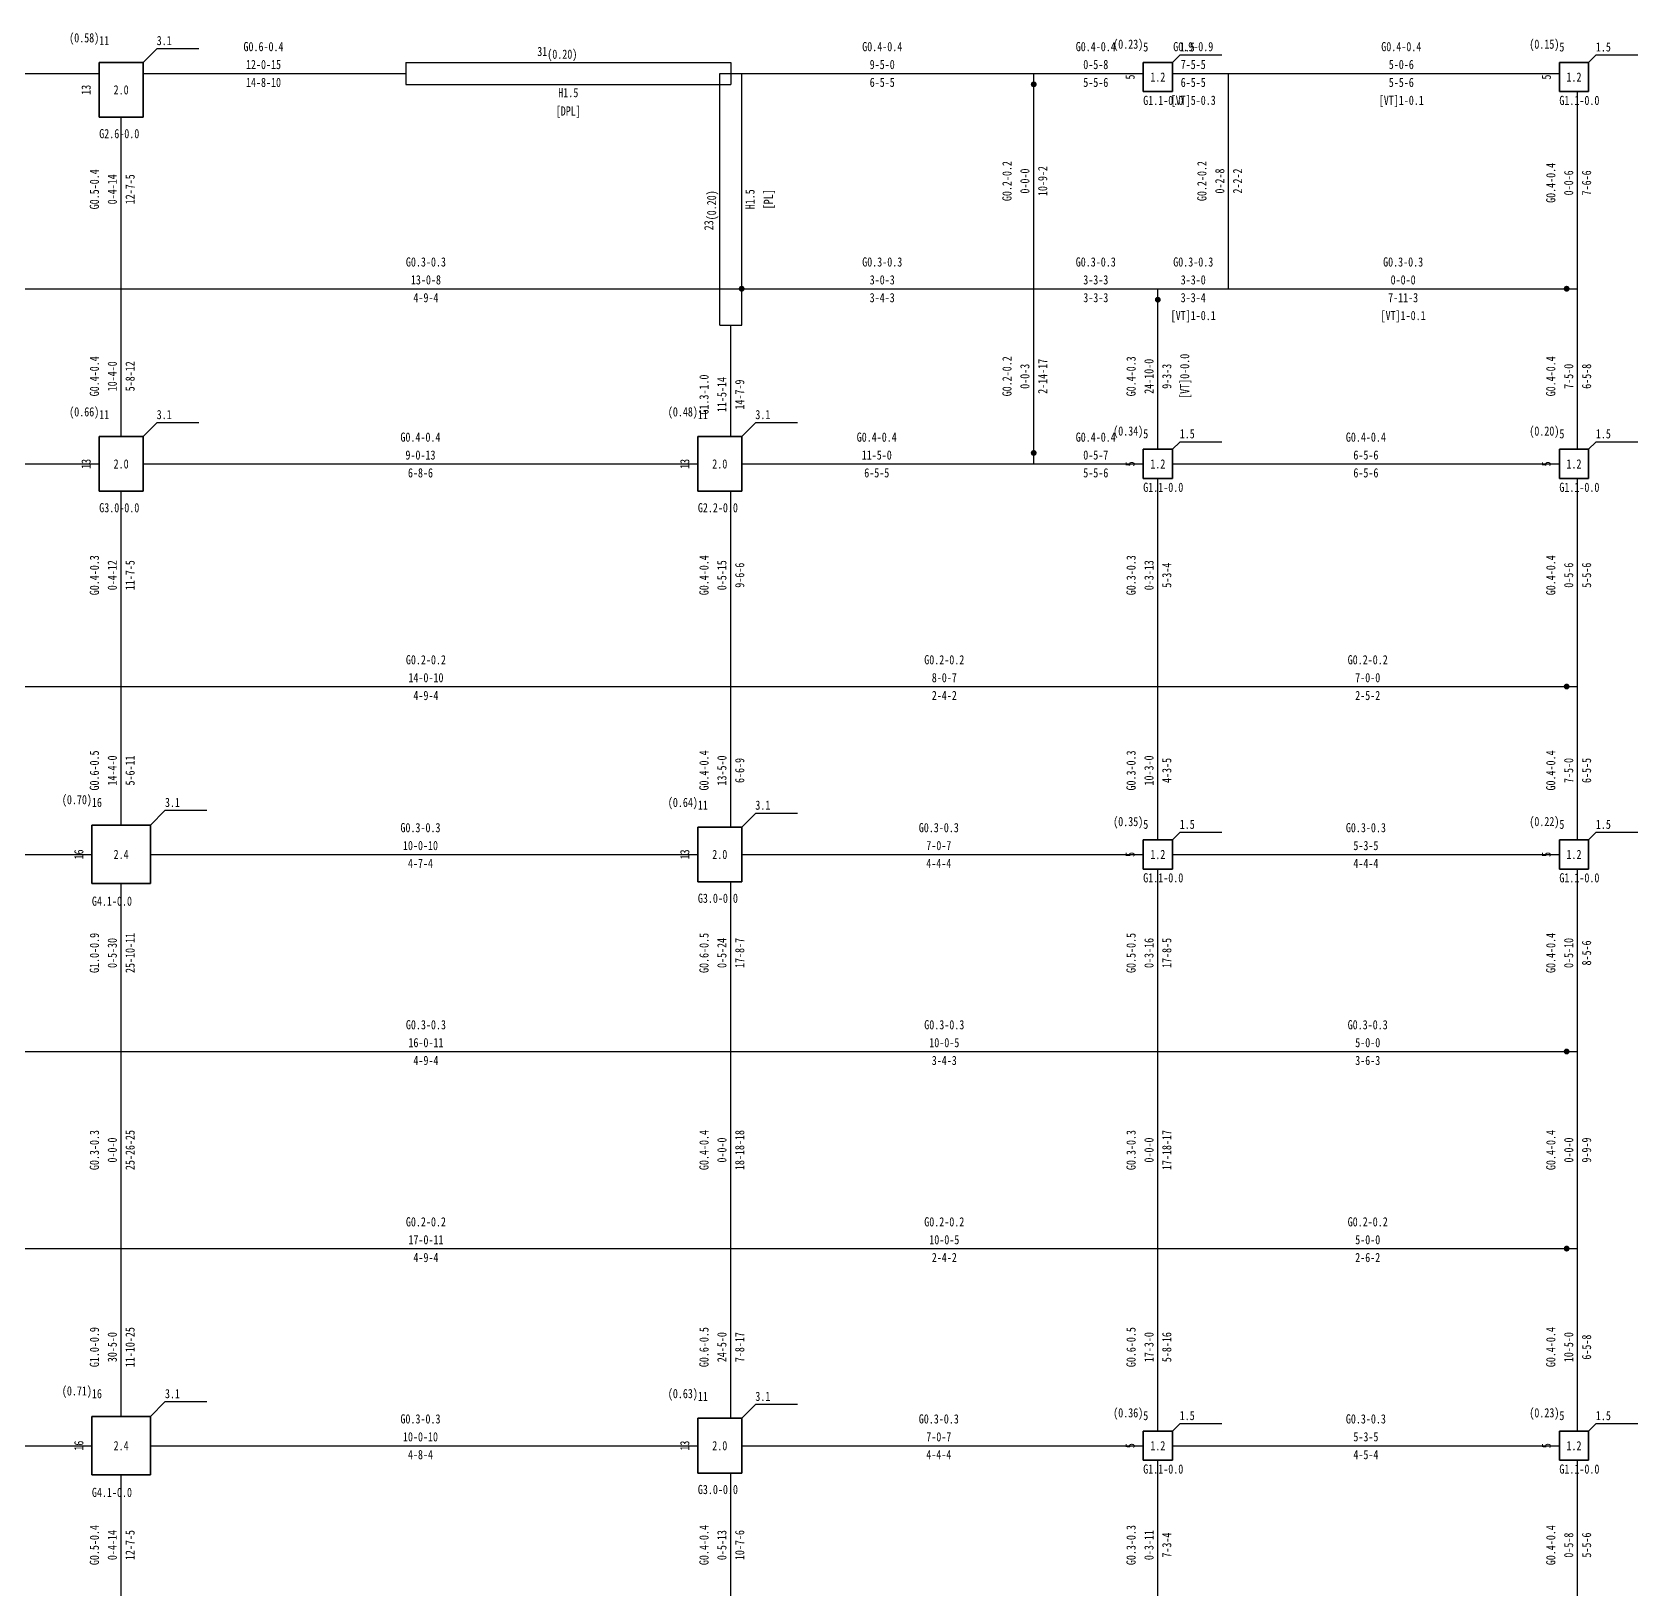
# Model space of a CAD drawing. Header units: millimetres. Extents: x -1455 to 850709, y 32926 to 221881.
# Drawn here: x 51281 to 73276, y 140488 to 161816 of the extents above; entities that cross this region are included whole.
import ezdxf
from ezdxf.enums import TextEntityAlignment as Align

# ---------------------------------------------------------------- set-up
doc = ezdxf.new("R2010")
doc.units = ezdxf.units.MM
for name, color, linetype, lineweight in [('层15100', 134, 'Continuous', 25), ('层15101', 52, 'Continuous', 25), ('层15103', 84, 'Continuous', 25), ('层15220', 4, 'Continuous', 25), ('层15221', 2, 'Continuous', 25), ('层15223', 3, 'Continuous', 25)]:
    doc.layers.add(name, color=color, linetype=linetype, lineweight=lineweight)
doc.styles.add('宋体', font='')
doc.styles.get('宋体').set_extended_font_data('宋体')

# ---------------------------------------------------------------- blocks, each defined once
blk = doc.blocks.new('2FLOOR')
at = {"layer": '层15100'}
for p, q in [((44.45, 41.25), (52.2, 41.249)), ((52.8, 41.249), (56.4, 41.25)), ((60.85, 41.25), (65, 41.25)), ((65, 41.25), (66.5, 41.249)), ((66.9, 41.249), (67.67, 41.25)), ((67.67, 41.25), (72.2, 41.249)), ((72.45, 38.3), (72.449, 41)), ((52.5, 38.3), (52.5, 40.65)), ((44.1, 38.3), (52.5, 38.3)), ((52.5, 36.275), (52.5, 38.3)), ((52.5, 38.3), (60.85, 38.3)), ((72.449, 36.1), (72.45, 38.3)), ((44.45, 35.9), (52.2, 35.9)), ((52.8, 35.9), (60.4, 35.9)), ((61, 35.9), (65, 35.9)), ((65, 35.9), (66.5, 35.9)), ((66.9, 35.9), (72.2, 35.9)), ((66.7, 32.85), (66.7, 35.7)), ((72.45, 32.85), (72.449, 35.7)), ((52.5, 32.85), (52.5, 35.525)), ((60.85, 32.85), (60.85, 35.525)), ((52.5, 30.95), (52.5, 32.85)), ((60.85, 30.925), (60.85, 32.85)), ((66.7, 30.75), (66.7, 32.85)), ((72.449, 30.75), (72.45, 32.85)), ((44.45, 30.55), (52.1, 30.55)), ((52.9, 30.55), (60.4, 30.55)), ((61, 30.55), (66.5, 30.55)), ((66.9, 30.55), (72.2, 30.55)), ((52.5, 27.85), (52.5, 30.15)), ((60.85, 27.85), (60.85, 30.175)), ((66.7, 27.85), (66.7, 30.35)), ((72.45, 27.85), (72.449, 30.35)), ((52.5, 25.15), (52.5, 27.85)), ((60.85, 25.15), (60.85, 27.85)), ((66.7, 25.15), (66.7, 27.85)), ((72.45, 25.15), (72.45, 27.85)), ((52.5, 22.85), (52.5, 25.15)), ((60.85, 22.825), (60.85, 25.15)), ((66.7, 22.65), (66.7, 25.15)), ((72.449, 22.65), (72.45, 25.15)), ((44.45, 22.45), (52.1, 22.45)), ((52.9, 22.45), (60.4, 22.45)), ((61, 22.45), (66.5, 22.45)), ((66.9, 22.45), (72.2, 22.45)), ((66.7, 19.725), (66.7, 22.25)), ((72.45, 19.725), (72.449, 22.25)), ((52.5, 19.725), (52.5, 22.05)), ((60.85, 19.725), (60.85, 22.075))]:
    blk.add_line(p, q, dxfattribs=at)
at = {"layer": '层15100', "color": 4}
for p, q in [((65, 38.3), (65, 41.25)), ((67.67, 38.3), (67.67, 41.25)), ((60.85, 38.3), (65, 38.3)), ((65, 35.9), (65, 38.3)), ((65, 38.3), (66.7, 38.3)), ((66.7, 36.1), (66.7, 38.3)), ((66.7, 38.3), (67.67, 38.3)), ((67.67, 38.3), (72.45, 38.3)), ((44.1, 32.85), (52.5, 32.85)), ((52.5, 32.85), (60.85, 32.85)), ((60.85, 32.85), (66.7, 32.85)), ((66.7, 32.85), (72.45, 32.85)), ((44.1, 27.85), (52.5, 27.85)), ((52.5, 27.85), (60.85, 27.85)), ((60.85, 27.85), (66.7, 27.85)), ((66.7, 27.85), (72.45, 27.85)), ((44.1, 25.15), (52.5, 25.15)), ((52.5, 25.15), (60.85, 25.15)), ((60.85, 25.15), (66.7, 25.15)), ((66.7, 25.15), (72.45, 25.15))]:
    blk.add_line(p, q, dxfattribs=at)
at = {"layer": '层15100', "color": 2}
blk.add_line((60.85, 36.275), (60.85, 37.8), dxfattribs=at)
at = {"layer": '层15100', "color": 1, "linetype": 'Continuous', "const_width": 0.04}
for points in [[(65.02, 41.1, 1), (64.98, 41.1, 1)], [(61.02, 38.3, 1), (60.98, 38.3, 1)], [(72.32, 38.3, 1), (72.28, 38.3, 1)], [(66.72, 38.15, 1), (66.68, 38.15, 1)], [(65.02, 36.05, 1), (64.98, 36.05, 1)], [(72.32, 32.85, 1), (72.28, 32.85, 1)], [(72.32, 27.85, 1), (72.28, 27.85, 1)], [(72.32, 25.15, 1), (72.28, 25.15, 1)]]:
    blk.add_lwpolyline(points, format="xyb", close=True, dxfattribs=at)
at = {"layer": '层15103'}
for p, q in [((56.4, 41.4), (60.85, 41.4)), ((56.4, 41.4), (56.4, 41.1)), ((60.85, 41.4), (60.85, 41.1)), ((60.7, 38.3), (60.7, 41.25)), ((60.7, 41.25), (61, 41.25)), ((61, 38.3), (61, 41.25)), ((56.4, 41.1), (60.85, 41.1)), ((60.7, 37.8), (60.7, 38.3)), ((61, 37.8), (61, 38.3)), ((60.7, 37.8), (61, 37.8))]:
    blk.add_line(p, q, dxfattribs=at)
at = {"layer": '层15221'}
for p, q in [((52.8, 41.4), (52.987, 41.587)), ((53.563, 41.587), (52.987, 41.587)), ((66.9, 41.4), (67, 41.5)), ((67.576, 41.5), (67, 41.5)), ((72.6, 41.4), (72.7, 41.5)), ((73.276, 41.5), (72.7, 41.5)), ((52.8, 36.275), (52.987, 36.463)), ((53.563, 36.463), (52.987, 36.463)), ((61, 36.275), (61.187, 36.463)), ((61.763, 36.463), (61.187, 36.463)), ((66.9, 36.1), (67, 36.2)), ((67.576, 36.2), (67, 36.2)), ((72.6, 36.1), (72.7, 36.2)), ((73.276, 36.2), (72.7, 36.2)), ((52.9, 30.95), (53.1, 31.15)), ((53.676, 31.15), (53.1, 31.15)), ((61, 30.925), (61.187, 31.112)), ((61.763, 31.112), (61.187, 31.112)), ((66.9, 30.75), (67, 30.85)), ((67.576, 30.85), (67, 30.85)), ((72.6, 30.75), (72.7, 30.85)), ((73.276, 30.85), (72.7, 30.85)), ((52.9, 22.85), (53.1, 23.05)), ((53.676, 23.05), (53.1, 23.05)), ((61, 22.825), (61.187, 23.013)), ((61.763, 23.013), (61.187, 23.013)), ((66.9, 22.65), (67, 22.75)), ((67.576, 22.75), (67, 22.75)), ((72.6, 22.65), (72.7, 22.75)), ((73.276, 22.75), (72.7, 22.75))]:
    blk.add_line(p, q, dxfattribs=at)
at = {"layer": '层15220', "style": '宋体', "width": 0.8}
for s, p in [('G0.6-0.4', (54.45, 41.617)), ('G0.4-0.4', (62.925, 41.617)), ('G0.4-0.4', (70.035, 41.617)), ('12-0-15', (54.45, 41.372)), ('9-5-0', (62.925, 41.372)), ('5-0-6', (70.035, 41.372)), ('14-8-10', (54.45, 41.127)), ('6-5-5', (62.925, 41.128)), ('5-5-6', (70.035, 41.127)), ('[VT]1-0.1', (70.035, 40.882)), ('G0.3-0.3', (56.675, 38.667)), ('G0.3-0.3', (62.925, 38.667)), ('G0.3-0.3', (65.85, 38.667)), ('G0.3-0.3', (67.185, 38.667)), ('G0.3-0.3', (70.06, 38.667)), ('13-0-8', (56.675, 38.422)), ('3-0-3', (62.925, 38.422)), ('3-3-3', (65.85, 38.422)), ('3-3-0', (67.185, 38.422)), ('0-0-0', (70.06, 38.422)), ('4-9-4', (56.675, 38.178)), ('3-4-3', (62.925, 38.178)), ('3-3-3', (65.85, 38.178)), ('3-3-4', (67.185, 38.178)), ('7-11-3', (70.06, 38.178)), ('[VT]1-0.1', (67.185, 37.933)), ('[VT]1-0.1', (70.06, 37.933)), ('G0.4-0.4', (56.6, 36.267)), ('G0.4-0.4', (62.85, 36.267)), ('G0.4-0.4', (65.85, 36.267)), ('G0.4-0.4', (69.55, 36.267)), ('9-0-13', (56.6, 36.022)), ('11-5-0', (62.85, 36.022)), ('0-5-7', (65.85, 36.022)), ('6-5-6', (69.55, 36.022)), ('6-8-6', (56.6, 35.778)), ('6-5-5', (62.85, 35.778)), ('5-5-6', (65.85, 35.778)), ('6-5-6', (69.55, 35.778)), ('G0.2-0.2', (56.675, 33.217)), ('G0.2-0.2', (63.775, 33.217)), ('G0.2-0.2', (69.575, 33.217)), ('14-0-10', (56.675, 32.972)), ('8-0-7', (63.775, 32.972)), ('7-0-0', (69.575, 32.972)), ('4-9-4', (56.675, 32.728)), ('2-4-2', (63.775, 32.728)), ('2-5-2', (69.575, 32.728)), ('G0.3-0.3', (56.6, 30.917)), ('G0.3-0.3', (63.7, 30.917)), ('G0.3-0.3', (69.55, 30.917)), ('10-0-10', (56.6, 30.672)), ('7-0-7', (63.7, 30.672)), ('5-3-5', (69.55, 30.672)), ('4-7-4', (56.6, 30.428)), ('4-4-4', (63.7, 30.428)), ('4-4-4', (69.55, 30.428)), ('G0.3-0.3', (56.675, 28.217)), ('G0.3-0.3', (63.775, 28.217)), ('G0.3-0.3', (69.575, 28.217)), ('16-0-11', (56.675, 27.972)), ('10-0-5', (63.775, 27.972)), ('5-0-0', (69.575, 27.972)), ('4-9-4', (56.675, 27.728)), ('3-4-3', (63.775, 27.728)), ('3-6-3', (69.575, 27.728)), ('G0.2-0.2', (56.675, 25.517)), ('G0.2-0.2', (63.775, 25.517)), ('G0.2-0.2', (69.575, 25.517)), ('17-0-11', (56.675, 25.272)), ('10-0-5', (63.775, 25.272)), ('5-0-0', (69.575, 25.272)), ('4-9-4', (56.675, 25.028)), ('2-4-2', (63.775, 25.028)), ('2-6-2', (69.575, 25.028)), ('G0.3-0.3', (56.6, 22.817)), ('G0.3-0.3', (63.7, 22.817)), ('G0.3-0.3', (69.55, 22.817)), ('10-0-10', (56.6, 22.572)), ('7-0-7', (63.7, 22.572)), ('5-3-5', (69.55, 22.572)), ('4-8-4', (56.6, 22.328)), ('4-4-4', (63.7, 22.328)), ('4-5-4', (69.55, 22.328))]:
    blk.add_text(s, height=0.126, dxfattribs=at).set_placement(p, align=Align.MIDDLE_CENTER)
for s, rotation, p in [('G0.4-0.4', -0.0337, (65.85, 41.617)), ('G0.9-0.9', 0.059, (67.185, 41.617)), ('0-5-8', -0.0337, (65.85, 41.372)), ('7-5-5', 0.059, (67.185, 41.372)), ('5-5-6', -0.0337, (65.85, 41.127)), ('6-5-5', 0.059, (67.185, 41.127)), ('[VT]5-0.3', 0.059, (67.185, 40.882)), ('G0.2-0.2', 89.9997, (64.633, 39.775)), ('G0.2-0.2', 89.9997, (67.303, 39.775)), ('G0.5-0.4', 89.9997, (52.133, 39.662)), ('0-4-14', 89.9997, (52.378, 39.662)), ('12-7-5', 89.9997, (52.622, 39.662)), ('0-0-0', 89.9997, (64.878, 39.775)), ('10-9-2', 89.9997, (65.122, 39.775)), ('0-2-8', 89.9997, (67.548, 39.775)), ('2-2-2', 89.9997, (67.792, 39.775)), ('G0.4-0.4', 89.9997, (72.082, 39.75)), ('0-0-6', 89.9997, (72.327, 39.75)), ('7-6-6', 89.9997, (72.572, 39.75)), ('[VT]0-0.0', 89.9997, (67.067, 37.1)), ('G0.4-0.4', 89.9997, (52.133, 37.1)), ('10-4-0', 89.9997, (52.378, 37.1)), ('5-8-12', 89.9997, (52.622, 37.1)), ('G0.2-0.2', 89.9997, (64.633, 37.1)), ('0-0-3', 89.9997, (64.878, 37.1)), ('2-14-17', 89.9997, (65.122, 37.1)), ('G0.4-0.3', 89.9997, (66.333, 37.1)), ('24-10-0', 89.9997, (66.578, 37.1)), ('9-3-3', 89.9997, (66.822, 37.1)), ('G0.4-0.4', 89.98, (72.082, 37.1)), ('7-5-0', 89.98, (72.327, 37.1)), ('6-5-8', 89.98, (72.572, 37.1)), ('G1.3-1.0', 89.9997, (60.483, 36.85)), ('11-5-14', 89.9997, (60.728, 36.85)), ('14-7-9', 89.9997, (60.972, 36.85)), ('G0.4-0.3', 89.9997, (52.133, 34.375)), ('0-4-12', 89.9997, (52.378, 34.375)), ('11-7-5', 89.9997, (52.622, 34.375)), ('G0.4-0.4', 89.9997, (60.483, 34.375)), ('0-5-15', 89.9997, (60.728, 34.375)), ('9-6-6', 89.9997, (60.972, 34.375)), ('G0.3-0.3', 89.9997, (66.333, 34.375)), ('0-3-13', 89.9997, (66.578, 34.375)), ('5-3-4', 89.9997, (66.822, 34.375)), ('G0.4-0.4', 90.0194, (72.082, 34.375)), ('0-5-6', 90.0194, (72.327, 34.375)), ('5-5-6', 90.0194, (72.572, 34.375)), ('G0.6-0.5', 89.9997, (52.133, 31.7)), ('14-4-0', 89.9997, (52.378, 31.7)), ('5-6-11', 89.9997, (52.622, 31.7)), ('G0.4-0.4', 89.9997, (60.483, 31.7)), ('13-5-0', 89.9997, (60.728, 31.7)), ('G0.3-0.3', 89.9997, (66.333, 31.7)), ('10-3-0', 89.9997, (66.578, 31.7)), ('G0.4-0.4', 89.9718, (72.082, 31.7)), ('6-6-9', 89.9997, (60.972, 31.7)), ('4-3-5', 89.9997, (66.822, 31.7)), ('7-5-0', 89.9718, (72.327, 31.7)), ('6-5-5', 89.9718, (72.572, 31.7)), ('G1.0-0.9', 89.9997, (52.133, 29.2)), ('0-5-30', 89.9997, (52.378, 29.2)), ('25-10-11', 89.9997, (52.622, 29.2)), ('G0.6-0.5', 89.9997, (60.483, 29.2)), ('0-5-24', 89.9997, (60.728, 29.2)), ('17-8-7', 89.9997, (60.972, 29.2)), ('G0.5-0.5', 89.9997, (66.333, 29.2)), ('0-3-16', 89.9997, (66.578, 29.2)), ('17-8-5', 89.9997, (66.822, 29.2)), ('G0.4-0.4', 90.0194, (72.082, 29.2)), ('0-5-10', 90.0194, (72.327, 29.2)), ('8-5-6', 90.0194, (72.572, 29.2)), ('G0.3-0.3', 89.9997, (52.133, 26.5)), ('0-0-0', 89.9997, (52.378, 26.5)), ('25-26-25', 89.9997, (52.622, 26.5)), ('G0.4-0.4', 89.9997, (60.483, 26.5)), ('0-0-0', 89.9997, (60.728, 26.5)), ('18-18-18', 89.9997, (60.972, 26.5)), ('G0.3-0.3', 89.9997, (66.333, 26.5)), ('0-0-0', 89.9997, (66.578, 26.5)), ('17-18-17', 89.9997, (66.822, 26.5)), ('G0.4-0.4', 89.9997, (72.083, 26.5)), ('0-0-0', 89.9997, (72.328, 26.5)), ('9-9-9', 89.9997, (72.572, 26.5)), ('G1.0-0.9', 89.9997, (52.133, 23.8)), ('30-5-0', 89.9997, (52.378, 23.8)), ('11-10-25', 89.9997, (52.622, 23.8)), ('G0.6-0.5', 89.9997, (60.483, 23.8)), ('24-5-0', 89.9997, (60.728, 23.8)), ('7-8-17', 89.9997, (60.972, 23.8)), ('G0.6-0.5', 89.9997, (66.333, 23.8)), ('17-3-0', 89.9997, (66.578, 23.8)), ('5-8-16', 89.9997, (66.822, 23.8)), ('G0.4-0.4', 89.98, (72.082, 23.8)), ('10-5-0', 89.98, (72.327, 23.8)), ('6-5-8', 89.98, (72.572, 23.8)), ('G0.5-0.4', 89.9997, (52.133, 21.088)), ('G0.4-0.4', 89.9997, (60.483, 21.088)), ('G0.3-0.3', 89.9997, (66.333, 21.088)), ('G0.4-0.4', 90.0194, (72.082, 21.087)), ('0-4-14', 89.9997, (52.378, 21.088)), ('12-7-5', 89.9997, (52.622, 21.088)), ('0-5-13', 89.9997, (60.728, 21.088)), ('10-7-6', 89.9997, (60.972, 21.088)), ('0-3-11', 89.9997, (66.578, 21.088)), ('7-3-4', 89.9997, (66.822, 21.088)), ('0-5-8', 90.0194, (72.327, 21.087)), ('5-5-6', 90.0194, (72.572, 21.088))]:
    blk.add_text(s, height=0.126, rotation=rotation, dxfattribs=at).set_placement(p, align=Align.MIDDLE_CENTER)
at = {"layer": '层15221', "style": '宋体', "width": 0.8}
for s, p in [('(0.58)', (52.2, 41.637)), ('(0.23)', (66.5, 41.55)), ('(0.15)', (72.2, 41.55)), ('(0.66)', (52.2, 36.513)), ('(0.48)', (60.4, 36.513)), ('(0.34)', (66.5, 36.25)), ('(0.20)', (72.2, 36.25)), ('(0.70)', (52.1, 31.2)), ('(0.64)', (60.4, 31.162)), ('(0.35)', (66.5, 30.9)), ('(0.22)', (72.2, 30.9)), ('(0.71)', (52.1, 23.1)), ('(0.63)', (60.4, 23.063)), ('(0.36)', (66.5, 22.8)), ('(0.23)', (72.2, 22.8))]:
    blk.add_text(s, height=0.126, dxfattribs=at).set_placement(p, align=Align.BOTTOM_RIGHT)
for s, p in [('11', (52.2, 41.637)), ('3.1', (52.987, 41.637)), ('5', (66.5, 41.55)), ('1.5', (67, 41.55)), ('5', (72.2, 41.55)), ('1.5', (72.7, 41.55)), ('11', (52.2, 36.513)), ('3.1', (52.987, 36.513)), ('11', (60.4, 36.513)), ('3.1', (61.187, 36.513)), ('5', (66.5, 36.25)), ('1.5', (67, 36.25)), ('5', (72.2, 36.25)), ('1.5', (72.7, 36.25)), ('16', (52.1, 31.2)), ('3.1', (53.1, 31.2)), ('11', (60.4, 31.162)), ('3.1', (61.187, 31.162)), ('5', (66.5, 30.9)), ('1.5', (67, 30.9)), ('5', (72.2, 30.9)), ('1.5', (72.7, 30.9)), ('16', (52.1, 23.1)), ('3.1', (53.1, 23.1)), ('11', (60.4, 23.063)), ('3.1', (61.187, 23.063)), ('5', (66.5, 22.8)), ('1.5', (67, 22.8)), ('5', (72.2, 22.8)), ('1.5', (72.7, 22.8))]:
    blk.add_text(s, height=0.126, dxfattribs=at).set_placement(p)
for s, p in [('5', (66.32, 41.2)), ('5', (72.02, 41.2)), ('13', (52.02, 41.025)), ('13', (52.02, 35.9)), ('13', (60.22, 35.9)), ('5', (66.32, 35.9)), ('5', (72.02, 35.9)), ('16', (51.92, 30.55)), ('13', (60.22, 30.55)), ('5', (66.32, 30.55)), ('5', (72.02, 30.55)), ('16', (51.92, 22.45)), ('13', (60.22, 22.45)), ('5', (66.32, 22.45)), ('5', (72.02, 22.45))]:
    blk.add_text(s, height=0.126, rotation=89.9997, dxfattribs=at).set_placement(p, align=Align.MIDDLE_CENTER)
for s, p in [('1.2', (66.7, 41.2)), ('1.2', (72.4, 41.2)), ('2.0', (52.5, 41.025)), ('2.0', (52.5, 35.9)), ('2.0', (60.7, 35.9)), ('1.2', (66.7, 35.9)), ('1.2', (72.4, 35.9)), ('2.4', (52.5, 30.55)), ('2.0', (60.7, 30.55)), ('1.2', (66.7, 30.55)), ('1.2', (72.4, 30.55)), ('2.4', (52.5, 22.45)), ('2.0', (60.7, 22.45)), ('1.2', (66.7, 22.45)), ('1.2', (72.4, 22.45))]:
    blk.add_text(s, height=0.126, dxfattribs=at).set_placement(p, align=Align.MIDDLE_CENTER)
for s, p in [('G1.1-0.0', (66.5, 40.88)), ('G1.1-0.0', (72.2, 40.88)), ('G2.6-0.0', (52.2, 40.425)), ('G1.1-0.0', (66.5, 35.58)), ('G1.1-0.0', (72.2, 35.58)), ('G3.0-0.0', (52.2, 35.3)), ('G2.2-0.0', (60.4, 35.3)), ('G1.1-0.0', (66.5, 30.23)), ('G1.1-0.0', (72.2, 30.23)), ('G4.1-0.0', (52.1, 29.91)), ('G3.0-0.0', (60.4, 29.95)), ('G1.1-0.0', (66.5, 22.13)), ('G1.1-0.0', (72.2, 22.13)), ('G4.1-0.0', (52.1, 21.81)), ('G3.0-0.0', (60.4, 21.85))]:
    blk.add_text(s, height=0.126, dxfattribs=at).set_placement(p, align=Align.MIDDLE_LEFT)
at = {"layer": '层15223', "style": '宋体', "width": 0.8}
blk.add_text('31', height=0.126, dxfattribs=at).set_placement((58.337, 41.45), align=Align.BOTTOM_RIGHT)
blk.add_text('(0.20)', height=0.126, dxfattribs=at).set_placement((58.337, 41.45))
for s, p in [('H1.5', (58.625, 41.05)), ('[DPL]', (58.625, 40.798))]:
    blk.add_text(s, height=0.126, dxfattribs=at).set_placement(p, align=Align.TOP_CENTER)
blk.add_text('(0.20)', height=0.126, rotation=89.9997, dxfattribs=at).set_placement((60.65, 39.237))
for s, p in [('H1.5', (61.05, 39.525)), ('[PL]', (61.302, 39.525))]:
    blk.add_text(s, height=0.126, rotation=89.9997, dxfattribs=at).set_placement(p, align=Align.TOP_CENTER)
blk.add_text('23', height=0.126, rotation=89.9997, dxfattribs=at).set_placement((60.65, 39.237), align=Align.BOTTOM_RIGHT)
at = {"layer": '层15101'}
mesh = blk.add_polyface(dxfattribs=at)
corners = [(52.2, 40.65), (52.8, 40.65), (52.8, 40.65), (52.2, 40.65), (52.8, 40.65), (52.8, 41.4), (52.8, 41.4), (52.8, 40.65), (52.8, 41.4), (52.2, 41.4), (52.2, 41.4), (52.8, 41.4), (52.2, 41.4), (52.2, 40.65), (52.2, 40.65), (52.2, 41.4)]
mesh.append_faces([[corners[k] for k in face] for face in [(0, 1, 2, 3), (4, 5, 6, 7), (8, 9, 10, 11), (12, 13, 14, 15)]])
mesh = blk.add_polyface(dxfattribs=at)
corners = [(66.5, 41), (66.9, 41), (66.9, 41), (66.5, 41), (66.9, 41), (66.9, 41.4), (66.9, 41.4), (66.9, 41), (66.9, 41.4), (66.5, 41.4), (66.5, 41.4), (66.9, 41.4), (66.5, 41.4), (66.5, 41), (66.5, 41), (66.5, 41.4)]
mesh.append_faces([[corners[k] for k in face] for face in [(0, 1, 2, 3), (4, 5, 6, 7), (8, 9, 10, 11), (12, 13, 14, 15)]])
mesh = blk.add_polyface(dxfattribs=at)
corners = [(72.2, 41), (72.6, 41), (72.6, 41), (72.2, 41), (72.6, 41), (72.6, 41.4), (72.6, 41.4), (72.6, 41), (72.6, 41.4), (72.2, 41.4), (72.2, 41.4), (72.6, 41.4), (72.2, 41.4), (72.2, 41), (72.2, 41), (72.2, 41.4)]
mesh.append_faces([[corners[k] for k in face] for face in [(0, 1, 2, 3), (4, 5, 6, 7), (8, 9, 10, 11), (12, 13, 14, 15)]])
mesh = blk.add_polyface(dxfattribs=at)
corners = [(52.2, 35.525), (52.8, 35.525), (52.8, 35.525), (52.2, 35.525), (52.8, 35.525), (52.8, 36.275), (52.8, 36.275), (52.8, 35.525), (52.8, 36.275), (52.2, 36.275), (52.2, 36.275), (52.8, 36.275), (52.2, 36.275), (52.2, 35.525), (52.2, 35.525), (52.2, 36.275)]
mesh.append_faces([[corners[k] for k in face] for face in [(0, 1, 2, 3), (4, 5, 6, 7), (8, 9, 10, 11), (12, 13, 14, 15)]])
mesh = blk.add_polyface(dxfattribs=at)
corners = [(60.4, 35.525), (61, 35.525), (61, 35.525), (60.4, 35.525), (61, 35.525), (61, 36.275), (61, 36.275), (61, 35.525), (61, 36.275), (60.4, 36.275), (60.4, 36.275), (61, 36.275), (60.4, 36.275), (60.4, 35.525), (60.4, 35.525), (60.4, 36.275)]
mesh.append_faces([[corners[k] for k in face] for face in [(0, 1, 2, 3), (4, 5, 6, 7), (8, 9, 10, 11), (12, 13, 14, 15)]])
mesh = blk.add_polyface(dxfattribs=at)
corners = [(66.5, 35.7), (66.9, 35.7), (66.9, 35.7), (66.5, 35.7), (66.9, 35.7), (66.9, 36.1), (66.9, 36.1), (66.9, 35.7), (66.9, 36.1), (66.5, 36.1), (66.5, 36.1), (66.9, 36.1), (66.5, 36.1), (66.5, 35.7), (66.5, 35.7), (66.5, 36.1)]
mesh.append_faces([[corners[k] for k in face] for face in [(0, 1, 2, 3), (4, 5, 6, 7), (8, 9, 10, 11), (12, 13, 14, 15)]])
mesh = blk.add_polyface(dxfattribs=at)
corners = [(72.2, 35.7), (72.6, 35.7), (72.6, 35.7), (72.2, 35.7), (72.6, 35.7), (72.6, 36.1), (72.6, 36.1), (72.6, 35.7), (72.6, 36.1), (72.2, 36.1), (72.2, 36.1), (72.6, 36.1), (72.2, 36.1), (72.2, 35.7), (72.2, 35.7), (72.2, 36.1)]
mesh.append_faces([[corners[k] for k in face] for face in [(0, 1, 2, 3), (4, 5, 6, 7), (8, 9, 10, 11), (12, 13, 14, 15)]])
mesh = blk.add_polyface(dxfattribs=at)
corners = [(52.1, 30.15), (52.9, 30.15), (52.9, 30.15), (52.1, 30.15), (52.9, 30.15), (52.9, 30.95), (52.9, 30.95), (52.9, 30.15), (52.9, 30.95), (52.1, 30.95), (52.1, 30.95), (52.9, 30.95), (52.1, 30.95), (52.1, 30.15), (52.1, 30.15), (52.1, 30.95)]
mesh.append_faces([[corners[k] for k in face] for face in [(0, 1, 2, 3), (4, 5, 6, 7), (8, 9, 10, 11), (12, 13, 14, 15)]])
mesh = blk.add_polyface(dxfattribs=at)
corners = [(60.4, 30.175), (61, 30.175), (61, 30.175), (60.4, 30.175), (61, 30.175), (61, 30.925), (61, 30.925), (61, 30.175), (61, 30.925), (60.4, 30.925), (60.4, 30.925), (61, 30.925), (60.4, 30.925), (60.4, 30.175), (60.4, 30.175), (60.4, 30.925)]
mesh.append_faces([[corners[k] for k in face] for face in [(0, 1, 2, 3), (4, 5, 6, 7), (8, 9, 10, 11), (12, 13, 14, 15)]])
mesh = blk.add_polyface(dxfattribs=at)
corners = [(66.5, 30.35), (66.9, 30.35), (66.9, 30.35), (66.5, 30.35), (66.9, 30.35), (66.9, 30.75), (66.9, 30.75), (66.9, 30.35), (66.9, 30.75), (66.5, 30.75), (66.5, 30.75), (66.9, 30.75), (66.5, 30.75), (66.5, 30.35), (66.5, 30.35), (66.5, 30.75)]
mesh.append_faces([[corners[k] for k in face] for face in [(0, 1, 2, 3), (4, 5, 6, 7), (8, 9, 10, 11), (12, 13, 14, 15)]])
mesh = blk.add_polyface(dxfattribs=at)
corners = [(72.2, 30.35), (72.6, 30.35), (72.6, 30.35), (72.2, 30.35), (72.6, 30.35), (72.6, 30.75), (72.6, 30.75), (72.6, 30.35), (72.6, 30.75), (72.2, 30.75), (72.2, 30.75), (72.6, 30.75), (72.2, 30.75), (72.2, 30.35), (72.2, 30.35), (72.2, 30.75)]
mesh.append_faces([[corners[k] for k in face] for face in [(0, 1, 2, 3), (4, 5, 6, 7), (8, 9, 10, 11), (12, 13, 14, 15)]])
mesh = blk.add_polyface(dxfattribs=at)
corners = [(52.1, 22.05), (52.9, 22.05), (52.9, 22.05), (52.1, 22.05), (52.9, 22.05), (52.9, 22.85), (52.9, 22.85), (52.9, 22.05), (52.9, 22.85), (52.1, 22.85), (52.1, 22.85), (52.9, 22.85), (52.1, 22.85), (52.1, 22.05), (52.1, 22.05), (52.1, 22.85)]
mesh.append_faces([[corners[k] for k in face] for face in [(0, 1, 2, 3), (4, 5, 6, 7), (8, 9, 10, 11), (12, 13, 14, 15)]])
mesh = blk.add_polyface(dxfattribs=at)
corners = [(60.4, 22.075), (61, 22.075), (61, 22.075), (60.4, 22.075), (61, 22.075), (61, 22.825), (61, 22.825), (61, 22.075), (61, 22.825), (60.4, 22.825), (60.4, 22.825), (61, 22.825), (60.4, 22.825), (60.4, 22.075), (60.4, 22.075), (60.4, 22.825)]
mesh.append_faces([[corners[k] for k in face] for face in [(0, 1, 2, 3), (4, 5, 6, 7), (8, 9, 10, 11), (12, 13, 14, 15)]])
mesh = blk.add_polyface(dxfattribs=at)
corners = [(66.5, 22.25), (66.9, 22.25), (66.9, 22.25), (66.5, 22.25), (66.9, 22.25), (66.9, 22.65), (66.9, 22.65), (66.9, 22.25), (66.9, 22.65), (66.5, 22.65), (66.5, 22.65), (66.9, 22.65), (66.5, 22.65), (66.5, 22.25), (66.5, 22.25), (66.5, 22.65)]
mesh.append_faces([[corners[k] for k in face] for face in [(0, 1, 2, 3), (4, 5, 6, 7), (8, 9, 10, 11), (12, 13, 14, 15)]])
mesh = blk.add_polyface(dxfattribs=at)
corners = [(72.2, 22.25), (72.6, 22.25), (72.6, 22.25), (72.2, 22.25), (72.6, 22.25), (72.6, 22.65), (72.6, 22.65), (72.6, 22.25), (72.6, 22.65), (72.2, 22.65), (72.2, 22.65), (72.6, 22.65), (72.2, 22.65), (72.2, 22.25), (72.2, 22.25), (72.2, 22.65)]
mesh.append_faces([[corners[k] for k in face] for face in [(0, 1, 2, 3), (4, 5, 6, 7), (8, 9, 10, 11), (12, 13, 14, 15)]])

msp = doc.modelspace()

# ---------------------------------------------------------------- block references
at = {"xscale": 1000, "yscale": 1000, "zscale": 1000}
msp.add_blockref('2FLOOR', (0, 120000), dxfattribs=at)

doc.saveas('drawing.dxf')
